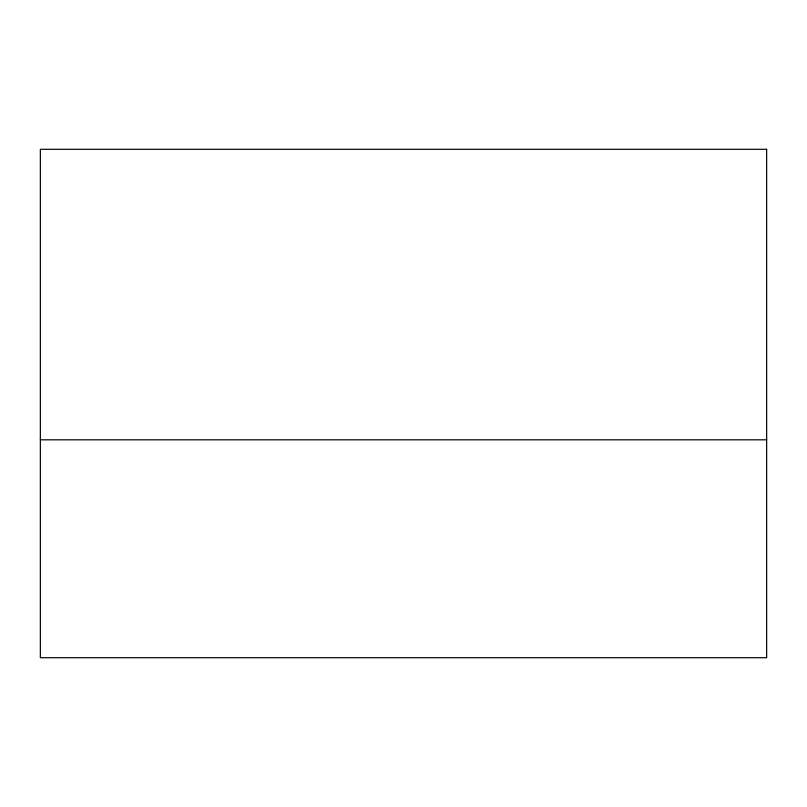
<?xml version="1.0" encoding="UTF-8"?>
<svg xmlns="http://www.w3.org/2000/svg" width="807" height="807" viewBox="0 0 807 807"><rect width="100%" height="100%" fill="white"/><g stroke="black" fill="none" stroke-linecap="round" stroke-linejoin="round"><path stroke-width="1.21" d="M40.35 439.815L766.65 439.815M766.65 149.295L40.35 149.295L40.35 657.705L766.65 657.705L766.65 149.295"/></g></svg>
